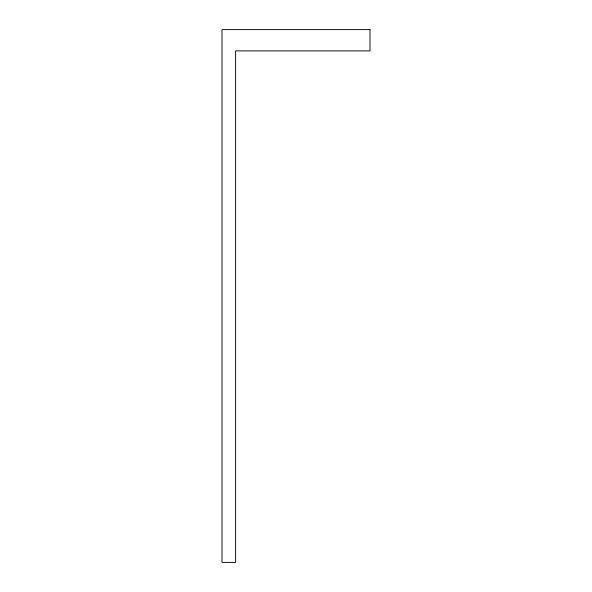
<?xml version="1.0" encoding="UTF-8"?>
<svg xmlns="http://www.w3.org/2000/svg" width="592" height="592" viewBox="0 0 592 592"><rect width="100%" height="100%" fill="white"/><g stroke="black" fill="none" stroke-linecap="round" stroke-linejoin="round"><path stroke-width="0.89" d="M370 29.6L222 29.6L222 562.4L235.616 562.4L235.616 50.912L370 50.912L370 29.6"/></g></svg>
